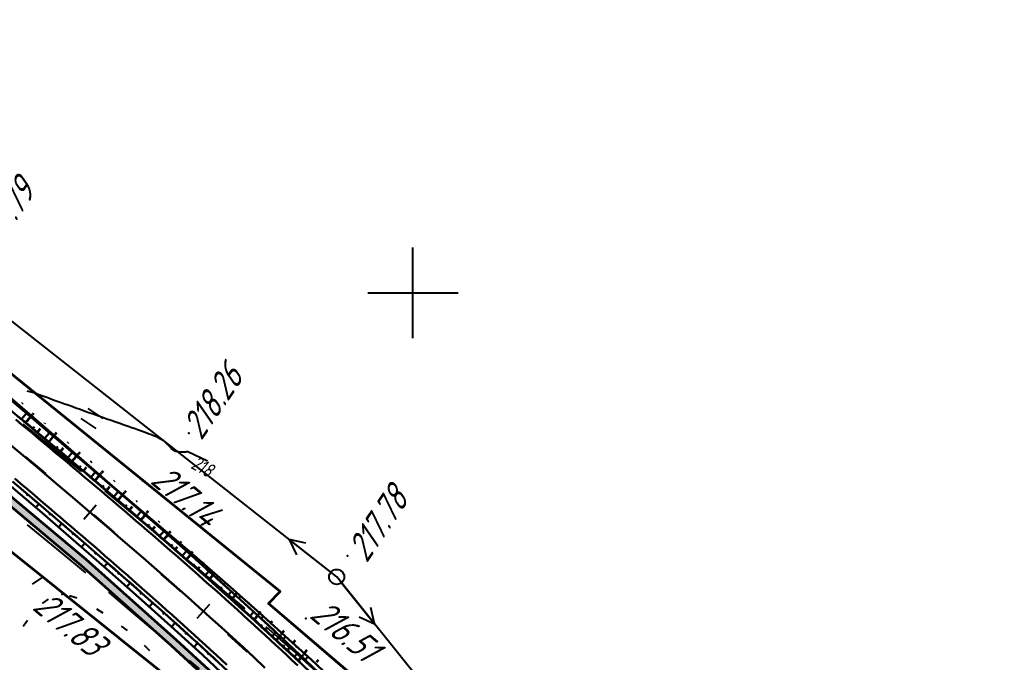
# Model space of a CAD drawing. Header units: millimetres. Extents: x -698 to 8131, y -704 to 4503.
# Drawn here: x 5253.7 to 5383.1, y 3611.8 to 3697.1 of the extents above; entities that cross this region are included whole.
import ezdxf

# ---------------------------------------------------------------- set-up
doc = ezdxf.new("R2010")
doc.units = ezdxf.units.MM
doc.linetypes.add('CONTI', pattern=[0])
doc.linetypes.add('STROT', pattern=[1.7, 0.5, -1.2])
for name, color, linetype, lineweight in [('10', 1, 'Continuous', 35), ('КОПИЯ_ОСЬ_13_ОТКОСЫ', 7, 'Continuous', 30), ('КОПИЯ_ОСЬ_ГРАНИЦЫ_ПОЛОС', 7, 'Continuous', 30), ('ОСЬ_ВЕРХ_ПОКРЫТИЯ_ГРАНИЦЫ_ПОЛОС', 7, 'Continuous', 30), ('ОСЬ_ВЕРХ_ПОКРЫТИЯ_ОСЬ', 1, 'Continuous', 30), ('Ось_примыкания', 1, 'Continuous', 35), ('Тротуар', 40, 'Continuous', 35)]:
    doc.layers.add(name, color=color, linetype=linetype, lineweight=lineweight)
for name, color, linetype in [('GOR_BDEFAULT', 212, 'CONTI'), ('PI_OTDEFAULT', 172, 'CONTI'), ('PI_TTDEFAULT', 5, 'CONTI'), ('SETKR', 2, 'CONTI'), ('SIT_LDEFAULT', 7, 'CONTI'), ('USLZNDEFAULT', 7, 'CONTI'), ('ZAPSKDEFAULT', 7, 'CONTI'), ('ОСЬ_ВЕРХ_ПОКРЫТИЯ_ОТКОСЫ', 7, 'Continuous'), ('ОСЬ_ВЕРХ_ПОКРЫТИЯ_ПИКЕТЫ', 1, 'Continuous'), ('разметка', 7, 'Continuous')]:
    doc.layers.add(name, color=color, linetype=linetype)
doc.styles.add('eskd', font='isocpeui.ttf', dxfattribs={"width": 1.2})
doc.styles.add('SHRFT', font='isocpeui.ttf', dxfattribs={"width": 3.5})

# ---------------------------------------------------------------- blocks, each defined once
blk = doc.blocks.new('BL_333')
at = {"color": 0}
for p, q in [((0, -6), (0, 6)), ((-6, 0), (6, 0))]:
    blk.add_line(p, q, dxfattribs=at)
blk = doc.blocks.new('BL_2011')
at = {"color": 0}
for p, q in [((0, 0), (0, 2.4)), ((1.6, 0), (1.6, 2.4))]:
    blk.add_line(p, q, dxfattribs=at)
blk = doc.blocks.new('BL_20')
at = {"color": 0}
blk.add_circle((0, 0), 1, dxfattribs=at)
blk = doc.blocks.new('*U49')
at = {"layer": 'КОПИЯ_ОСЬ_13_ОТКОСЫ'}
for points in [[(881.22, 1039.41), (886.29, 1035.07), (889.91, 1031.96), (896.41, 1026.32), (902.25, 1021.38), (906.62, 1017.64), (911.68, 1013.22), (916, 1009.41), (920.29, 1005.55), (922.77, 1003.27), (925.24, 1000.98)], [(877.8, 1042.03), (885.46, 1035.57), (889.1, 1032.48), (896.37, 1026.27), (902.15, 1021.26), (906.46, 1017.46), (910.74, 1013.62), (912.88, 1011.69), (917.13, 1007.8), (921.34, 1003.86), (923.78, 1001.54)], [(884.65, 1036.47), (884.61, 1036.42)], [(886.17, 1035.17), (886.07, 1035.05)], [(887.69, 1033.87), (887.65, 1033.83)], [(889.2, 1032.56), (889.12, 1032.47)], [(890.72, 1031.26), (890.69, 1031.22)], [(892.23, 1029.95), (892.16, 1029.87)], [(893.74, 1028.63), (893.72, 1028.61)], [(895.25, 1027.32), (895.2, 1027.27)], [(896.76, 1026.02), (896.75, 1026)], [(898.29, 1024.73), (898.23, 1024.66)], [(899.82, 1023.44), (899.8, 1023.41)], [(901.35, 1022.15), (901.25, 1022.03)], [(902.87, 1020.85), (902.84, 1020.81)], [(904.39, 1019.55), (904.26, 1019.4)], [(905.91, 1018.25), (905.86, 1018.2)], [(907.42, 1016.94), (907.25, 1016.75)], [(908.92, 1015.62), (908.87, 1015.56)], [(910.43, 1014.31), (910.23, 1014.08)], [(911.94, 1012.99), (911.87, 1012.91)], [(913.44, 1011.67), (913.2, 1011.4)], [(914.94, 1010.35), (914.86, 1010.26)], [(916.43, 1009.02), (916.15, 1008.7)], [(917.92, 1007.68), (917.83, 1007.57)], [(919.41, 1006.34), (919.08, 1005.98)], [(920.89, 1005), (920.78, 1004.88)], [(922.36, 1003.65), (921.99, 1003.25)]]:
    blk.add_lwpolyline(points, dxfattribs=at)

msp = doc.modelspace()

# ---------------------------------------------------------------- hatches: boundary and pattern name
at = {"layer": 'Тротуар', "lineweight": 30, "ltscale": 7}
msp.add_hatch(color=256, dxfattribs=at).paths.add_polyline_path([(5466.6, 3369.44), (5464.2, 3371.97), (5457, 3375.47), (5449.97, 3379.12), (5446.48, 3381.11), (5443.16, 3383.22), (5436.71, 3388.14), (5431.07, 3393.81), (5426.05, 3400.02), (5421.51, 3406.48), (5419.22, 3409.91), (5412.94, 3420.13), (5406.73, 3430.4), (5401.56, 3438.96), (5392.41, 3454.46), (5384.13, 3468.14), (5376.81, 3480.08), (5372.69, 3483.7), (5367.05, 3489.86), (5364.43, 3494.12), (5362.55, 3498.79), (5362.16, 3499.75), (5361.3, 3501.96), (5360.24, 3505.54), (5359.9, 3506.51), (5359.56, 3507.49), (5353.52, 3517.41), (5346.1, 3529.28), (5337.36, 3542.68), (5330.6, 3552.6), (5323.51, 3562.28), (5314.69, 3573.38), (5305.76, 3583.75), (5294.79, 3595.52), (5284.15, 3605.97), (5274.52, 3614.8), (5262.52, 3625.47), (5250.26, 3635.75), (5228.64, 3653.55), (5213.48, 3666.21), (5198.55, 3679.53), (5195.16, 3682.07), (5188.61, 3686.68), (5181.73, 3690.74), (5174.55, 3693.98), (5166.76, 3696.05), (5158.67, 3697.1), (5150.77, 3696.7), (5142.93, 3694.89), (5135.76, 3691.8), (5128.89, 3687.53), (5119.68, 3680.12), (5110.52, 3672.03), (5107.65, 3669.25), (5096.33, 3657.93), (5094.63, 3656.23), (5093.91, 3655.54), (5087.83, 3649.47), (5076.61, 3638.07), (5063.96, 3625.25), (5056.91, 3618.16), (5049.81, 3611.12), (5042.67, 3604.12), (5034.1, 3595.72), (5025.46, 3587.25), (5012.29, 3575.13), (5004.83, 3568.46), (5000.38, 3564.54), (4992.57, 3558.19), (4986.36, 3553.14), (4976.97, 3545.67), (4967.37, 3538.47), (4960.95, 3533.7), (4956.14, 3530.26), (4951.27, 3526.83), (4944.56, 3522.24), (4941.88, 3520.46), (4934.85, 3515.75), (4934.02, 3515.2), (4921.2, 3506.6), (4903.6, 3496.55), (4897.66, 3493.45), (4891.6, 3490.6), (4873.24, 3481.85), (4861.14, 3475.78), (4851.02, 3470.05), (4850.32, 3469.62), (4844.04, 3464.75), (4838.09, 3459.35), (4832.47, 3453.61), (4827.24, 3447.37), (4822.54, 3440.51), (4818.9, 3433.93), (4815.52, 3426.46), (4812.44, 3418.67), (4810.03, 3411.16), (4807.18, 3399.96), (4804.77, 3388.2), (4802.68, 3365.27), (4803.82, 3364.88), (4805.75, 3388.01), (4808.15, 3399.73), (4811.12, 3411.3), (4813.57, 3418.85), (4816.51, 3426.23), (4819.78, 3433.45), (4823.59, 3440.31), (4828.12, 3446.88), (4833.21, 3452.94), (4838.77, 3458.62), (4844.64, 3463.95), (4850.89, 3468.79), (4851.61, 3469.24), (4861.61, 3474.9), (4873.59, 3481.02), (4892.03, 3489.67), (4898.14, 3492.52), (4904.07, 3495.66), (4921.66, 3505.71), (4942.43, 3519.63), (4945.11, 3521.41), (4951.74, 3525.93), (4956.65, 3529.4), (4961.5, 3532.94), (4967.97, 3537.66), (4977.55, 3544.92), (4986.99, 3552.36), (4993.2, 3557.41), (5001.02, 3563.78), (5005.49, 3567.72), (5012.96, 3574.39), (5026.15, 3586.52), (5034.8, 3595), (5043.37, 3603.4), (5050.51, 3610.41), (5057.62, 3617.45), (5064.67, 3624.55), (5077.32, 3637.36), (5088.54, 3648.76), (5097.04, 3657.23), (5108.35, 3668.53), (5111.2, 3671.3), (5120.32, 3679.36), (5129.47, 3686.72), (5136.23, 3690.91), (5143.25, 3693.93), (5150.91, 3695.71), (5158.63, 3696.09), (5166.57, 3695.06), (5174.22, 3693.04), (5181.27, 3689.85), (5188.08, 3685.83), (5194.57, 3681.26), (5197.92, 3678.75), (5212.83, 3665.46), (5228, 3652.78), (5249.62, 3634.98), (5261.86, 3624.72), (5273.85, 3614.05), (5283.42, 3605.25), (5294.04, 3594.85), (5304.93, 3583.18), (5313.92, 3572.75), (5322.72, 3561.68), (5329.78, 3552.02), (5336.52, 3542.13), (5345.25, 3528.74), (5352.67, 3516.88), (5358.55, 3507.34), (5360.41, 3501.54), (5363.53, 3493.67), (5366.24, 3489.26), (5371.99, 3482.98), (5375.96, 3479.54), (5383.27, 3467.63), (5391.55, 3453.95), (5400.71, 3438.45), (5405.88, 3429.88), (5412.11, 3419.62), (5418.38, 3409.37), (5420.61, 3406.01), (5425.24, 3399.43), (5430.32, 3393.15), (5436.05, 3387.39), (5442.49, 3382.47), (5445.97, 3380.25), (5449.49, 3378.24), (5456.56, 3374.58), (5463.6, 3371.15), (5466.01, 3368.6), (5468.31, 3367.58), (5468.71, 3368.5)])

# ---------------------------------------------------------------- linework, layer by layer
at = {"layer": '10'}
for p, q in [((5288.32, 3621.2), (5196.43, 3695.61)), ((5237.45, 3638.63), (5294.37, 3593.13)), ((5237.45, 3638.63), (5294.37, 3593.13)), ((5286.75, 3619.6), (5288.32, 3621.2)), ((5320.5, 3590.82), (5286.75, 3619.6))]:
    msp.add_line(p, q, dxfattribs=at)
msp.add_lwpolyline([(5710.16, 3297.72), (5663.99, 3297.17), (5633.32, 3307.22), (5531.18, 3365.1), (5455.72, 3393.39), (5444.07, 3403.46), (5401.54, 3460.38), (5376.03, 3506.57), (5328.47, 3581.95), (5320.5, 3590.82), (5286.75, 3619.6), (5288.32, 3621.2), (5196.43, 3695.61)], dxfattribs=at)
at = {"layer": 'GOR_BDEFAULT', "color": 212, "elevation": 218, "flags": 128}
for points in [[(5278.67, 3638.51), (5276.09, 3639.72), (5275.99, 3639.72), (5275.88, 3639.72), (5275.77, 3639.71), (5275.65, 3639.71), (5275.53, 3639.7), (5275.41, 3639.69), (5275.28, 3639.69), (5275.16, 3639.69), (5275.03, 3639.69), (5274.91, 3639.7), (5274.79, 3639.72), (5274.67, 3639.73), (5274.55, 3639.76), (5274.44, 3639.8), (5274.34, 3639.84), (5274.24, 3639.89), (5274.15, 3639.95), (5274.06, 3640.02), (5273.97, 3640.1), (5273.89, 3640.18), (5273.8, 3640.27), (5273.72, 3640.36), (5273.63, 3640.46), (5273.54, 3640.56), (5273.45, 3640.66), (5273.35, 3640.77), (5273.24, 3640.87), (5273.13, 3640.98), (5273, 3641.08), (5272.87, 3641.18), (5272.72, 3641.28), (5272.56, 3641.38), (5272.39, 3641.48), (5272.2, 3641.58), (5271.99, 3641.67), (5271.76, 3641.77), (5271.52, 3641.88), (5271.25, 3641.99), (5270.96, 3642.1), (5270.64, 3642.22), (5270.3, 3642.34), (5269.93, 3642.47), (5269.53, 3642.62), (5269.1, 3642.77), (5268.64, 3642.93), (5268.14, 3643.1), (5267.62, 3643.29), (5267.07, 3643.48), (5266.51, 3643.68), (5265.92, 3643.88), (5265.33, 3644.09), (5264.73, 3644.3), (5264.13, 3644.51), (5263.52, 3644.72), (5262.93, 3644.93), (5262.34, 3645.14), (5261.77, 3645.34), (5261.22, 3645.54), (5260.69, 3645.73), (5260.19, 3645.91), (5259.72, 3646.07), (5259.28, 3646.23), (5258.87, 3646.38), (5258.49, 3646.52), (5258.13, 3646.65), (5257.8, 3646.77), (5257.5, 3646.88), (5257.22, 3646.98), (5256.96, 3647.08), (5256.72, 3647.17), (5256.5, 3647.25), (5256.3, 3647.32), (5256.12, 3647.39), (5255.95, 3647.45), (5255.8, 3647.5), (5254.74, 3647.8)], [(5255.47, 3622.2), (5256.71, 3623.04)]]:
    msp.add_lwpolyline(points, dxfattribs=at)
at = {"layer": 'PI_TTDEFAULT', "color": 5}
for p in [(5276.21, 3642.22, 218.26), (5270.12, 3635.89, 217.14), (5297.25, 3625.96, 217.78), (5259.41, 3620.87, 217.83), (5291.72, 3617.62, 216.51)]:
    msp.add_point(p, dxfattribs=at)
at = {"layer": 'SIT_LDEFAULT', "color": 7}
for p, q in [((5295.82, 3623.14), (5223.51, 3680.02)), ((5258.59, 3639.89), (5254.24, 3643.42)), ((5261.99, 3637.11), (5258.59, 3639.89)), ((5267.18, 3632.84), (5265.09, 3634.57)), ((5270.39, 3630.16), (5267.18, 3632.84)), ((5254.76, 3630.03), (5257.39, 3627.88)), ((5272.77, 3628.16), (5270.39, 3630.16)), ((5295.03, 3623.76), (5289.53, 3628.09)), ((5289.53, 3628.09), (5290.49, 3626.06)), ((5291.72, 3627.64), (5289.53, 3628.09)), ((5257.39, 3627.88), (5261.16, 3624.77)), ((5277.29, 3624.35), (5275.82, 3625.59)), ((5261.16, 3624.77), (5262.48, 3623.67)), ((5280.64, 3621.5), (5277.29, 3624.35)), ((5319.95, 3593.12), (5295.82, 3623.14)), ((5296.45, 3622.36), (5300.83, 3616.9)), ((5261.09, 3620.43), (5260.39, 3620.61)), ((5261.34, 3620.3), (5261.09, 3620.43)), ((5265.54, 3621.1), (5267.73, 3619.25)), ((5283.44, 3619.11), (5280.64, 3621.49)), ((5256.81, 3619.68), (5256.76, 3619.62)), ((5257.56, 3620.2), (5256.81, 3619.68)), ((5267.73, 3619.26), (5271.18, 3616.34)), ((5300.83, 3616.9), (5300.36, 3619.09)), ((5264.82, 3618.34), (5263.98, 3618.88)), ((5298.8, 3617.84), (5300.83, 3616.9)), ((5254.36, 3616.76), (5254.21, 3616.55)), ((5254.8, 3617.35), (5254.36, 3616.76)), ((5268.06, 3616.02), (5267.26, 3616.62)), ((5271.18, 3616.34), (5273.18, 3614.65)), ((5288.37, 3614.85), (5286.47, 3616.5)), ((5271.02, 3613.32), (5270.33, 3614.04)), ((5290.03, 3613.38), (5288.37, 3614.85)), ((5291.68, 3611.89), (5290.03, 3613.38)), ((5276.23, 3612.07), (5277.56, 3610.95)), ((5293.31, 3610.38), (5291.68, 3611.89))]:
    msp.add_line(p, q, dxfattribs=at)
at = {"layer": 'КОПИЯ_ОСЬ_13_ОТКОСЫ'}
for points in [[(5246.73, 3650.09), (5254.44, 3643.68), (5258.1, 3640.63), (5265.4, 3634.48), (5271.21, 3629.51), (5275.55, 3625.74), (5279.86, 3621.94), (5282.71, 3619.38), (5285.55, 3616.8), (5289.77, 3612.89), (5292.22, 3610.59)], [(5247.44, 3650.94), (5255.1, 3644.48), (5258.75, 3641.4), (5266.01, 3635.19), (5271.79, 3630.17), (5276.1, 3626.37), (5280.39, 3622.53), (5282.52, 3620.6), (5286.78, 3616.72), (5290.99, 3612.78), (5293.42, 3610.46)], [(5253.99, 3644.05), (5254.66, 3644.85)], [(5255.53, 3642.77), (5255.75, 3643.04)], [(5257.07, 3641.49), (5257.72, 3642.27)], [(5258.6, 3640.2), (5258.82, 3640.46)], [(5260.13, 3638.92), (5260.76, 3639.67)], [(5250.22, 3637.18), (5253.84, 3634.1), (5256.73, 3631.63), (5258.89, 3629.77), (5265.33, 3624.17), (5269.59, 3620.41), (5273.81, 3616.61), (5278, 3612.79), (5282.14, 3608.92)], [(5261.66, 3637.63), (5261.87, 3637.88)], [(5263.19, 3636.34), (5263.81, 3637.07)], [(5252.8, 3635.81), (5255.7, 3633.35), (5262.91, 3627.17), (5267.91, 3622.81), (5272.17, 3619.04), (5274.99, 3616.51), (5277.79, 3613.97), (5281.96, 3610.11)], [(5264.72, 3635.05), (5264.92, 3635.29)], [(5266.24, 3633.76), (5266.85, 3634.46)], [(5254.79, 3634.12), (5254.65, 3633.96)], [(5256.31, 3632.82), (5255.9, 3632.34)], [(5267.76, 3632.46), (5267.96, 3632.69)], [(5257.83, 3631.52), (5257.69, 3631.36)], [(5269.28, 3631.16), (5269.87, 3631.84)], [(5259.35, 3630.22), (5258.93, 3629.73)], [(5270.8, 3629.86), (5271, 3630.08)], [(5260.87, 3628.92), (5260.73, 3628.76)], [(5272.32, 3628.55), (5272.89, 3629.21)], [(5262.39, 3627.62), (5261.95, 3627.11)], [(5273.83, 3627.24), (5274.02, 3627.46)], [(5263.9, 3626.31), (5263.75, 3626.14)], [(5275.34, 3625.93), (5275.89, 3626.56)], [(5265.41, 3624.99), (5264.96, 3624.49)], [(5276.84, 3624.6), (5277.02, 3624.81)], [(5266.91, 3623.68), (5266.77, 3623.51)], [(5278.34, 3623.28), (5278.87, 3623.89)], [(5268.42, 3622.36), (5267.96, 3621.84)], [(5279.84, 3621.96), (5280.02, 3622.16)], [(5269.92, 3621.04), (5269.76, 3620.86)], [(5281.33, 3620.62), (5281.85, 3621.21)], [(5271.41, 3619.71), (5270.95, 3619.19)], [(5282.81, 3619.29), (5282.99, 3619.48)], [(5272.91, 3618.38), (5272.75, 3618.21)], [(5284.3, 3617.94), (5284.81, 3618.51)], [(5274.4, 3617.05), (5273.92, 3616.52)], [(5285.77, 3616.59), (5285.95, 3616.78)], [(5275.88, 3615.71), (5275.72, 3615.53)], [(5287.24, 3615.24), (5287.76, 3615.8)], [(5277.36, 3614.36), (5276.87, 3613.82)], [(5288.71, 3613.88), (5288.88, 3614.07)], [(5278.83, 3613.01), (5278.67, 3612.83)], [(5290.18, 3612.52), (5290.68, 3613.06)]]:
    msp.add_lwpolyline(points, dxfattribs=at)
at = {"layer": 'КОПИЯ_ОСЬ_ГРАНИЦЫ_ПОЛОС'}
msp.add_lwpolyline([(5290.66, 3611.38), (5289.93, 3612.06), (5289.21, 3612.74), (5288.48, 3613.42), (5287.75, 3614.1), (5287.02, 3614.77), (5286.29, 3615.45), (5285.55, 3616.12), (5284.82, 3616.79), (5284.08, 3617.46), (5283.35, 3618.13), (5282.61, 3618.8), (5281.87, 3619.46), (5281.13, 3620.13), (5280.39, 3620.79), (5279.65, 3621.45), (5278.91, 3622.11), (5278.16, 3622.77), (5277.42, 3623.43), (5276.67, 3624.09), (5275.93, 3624.74), (5275.18, 3625.4), (5274.43, 3626.05), (5273.68, 3626.71), (5272.93, 3627.36), (5272.18, 3628.01), (5271.43, 3628.66), (5270.68, 3629.31), (5269.93, 3629.95), (5269.17, 3630.6), (5268.42, 3631.25), (5267.67, 3631.89), (5266.91, 3632.53), (5266.16, 3633.18), (5265.4, 3633.82), (5264.65, 3634.46), (5263.89, 3635.1), (5263.13, 3635.74), (5262.37, 3636.38), (5261.62, 3637.02), (5260.86, 3637.66), (5260.1, 3638.3), (5259.34, 3638.93), (5258.58, 3639.57), (5257.82, 3640.21), (5257.06, 3640.84), (5256.3, 3641.48), (5255.54, 3642.11), (5254.78, 3642.75), (5254.02, 3643.38), (5253.26, 3644.01)], dxfattribs=at)
at = {"layer": 'ОСЬ_ВЕРХ_ПОКРЫТИЯ_ГРАНИЦЫ_ПОЛОС', "linetype": 'Continuous'}
for points in [[(5281.25, 3611.46), (5280.53, 3612.13), (5279.81, 3612.79), (5279.09, 3613.46), (5278.36, 3614.12), (5277.63, 3614.79), (5276.91, 3615.45), (5276.18, 3616.11), (5275.45, 3616.77), (5274.72, 3617.43), (5273.99, 3618.09), (5273.25, 3618.74), (5272.52, 3619.4), (5271.78, 3620.06), (5271.05, 3620.71), (5270.31, 3621.36), (5269.57, 3622.01), (5268.83, 3622.67), (5268.09, 3623.32), (5267.35, 3623.97), (5266.61, 3624.61), (5265.87, 3625.26), (5265.12, 3625.91), (5264.38, 3626.56), (5263.63, 3627.2), (5262.89, 3627.85), (5262.14, 3628.49), (5261.4, 3629.13), (5260.65, 3629.78), (5259.9, 3630.42), (5259.15, 3631.06), (5258.4, 3631.7), (5257.65, 3632.34), (5256.9, 3632.98), (5256.15, 3633.62), (5255.4, 3634.26), (5254.64, 3634.9), (5253.89, 3635.54), (5253.14, 3636.18)], [(5253.57, 3635.16), (5254.32, 3634.52), (5255.07, 3633.88), (5255.82, 3633.24), (5256.58, 3632.6), (5257.33, 3631.96), (5258.08, 3631.32), (5258.82, 3630.68), (5259.57, 3630.04), (5260.32, 3629.4), (5261.07, 3628.75), (5261.82, 3628.11), (5262.56, 3627.47), (5263.31, 3626.82), (5264.05, 3626.18), (5264.8, 3625.53), (5265.54, 3624.88), (5266.28, 3624.24), (5267.02, 3623.59), (5267.76, 3622.94), (5268.5, 3622.29), (5269.24, 3621.64), (5269.98, 3620.99), (5270.72, 3620.34), (5271.45, 3619.68), (5272.19, 3619.03), (5272.92, 3618.37), (5273.65, 3617.72), (5274.38, 3617.06), (5275.11, 3616.4), (5275.84, 3615.74), (5276.57, 3615.08), (5277.3, 3614.42), (5278.02, 3613.76), (5278.75, 3613.09), (5279.47, 3612.43), (5280.19, 3611.76)]]:
    msp.add_lwpolyline(points, dxfattribs=at)
at = {"layer": 'ОСЬ_ВЕРХ_ПОКРЫТИЯ_ОСЬ'}
msp.add_lwpolyline([(5252.06, 3641.06), (5255.85, 3637.88), (5258.87, 3635.33), (5261.13, 3633.41), (5263.39, 3631.48), (5265.64, 3629.55), (5267.14, 3628.26), (5268.64, 3626.97), (5270.13, 3625.67), (5271.62, 3624.37), (5273.11, 3623.06), (5274.59, 3621.75), (5276.07, 3620.44), (5277.54, 3619.12), (5279.01, 3617.8), (5280.48, 3616.47), (5281.94, 3615.14), (5283.4, 3613.8), (5284.85, 3612.45), (5286.29, 3611.1)], dxfattribs=at)
at = {"layer": 'ОСЬ_ВЕРХ_ПОКРЫТИЯ_ОТКОСЫ'}
msp.add_lwpolyline([(5251.47, 3646.14), (5254.44, 3643.68), (5258.1, 3640.63), (5265.4, 3634.48), (5271.21, 3629.51), (5275.55, 3625.74), (5279.86, 3621.94), (5282.71, 3619.38), (5285.55, 3616.8), (5289.77, 3612.89), (5292.22, 3610.59)], dxfattribs=at)
at = {"layer": 'ОСЬ_ВЕРХ_ПОКРЫТИЯ_ПИКЕТЫ'}
for p, q in [((5262.26, 3630.8), (5263.89, 3632.7)), ((5277.3, 3617.66), (5278.97, 3619.52))]:
    msp.add_line(p, q, dxfattribs=at)
at = {"layer": 'Ось_примыкания', "color": 0}
for p, q in [((5254.13, 3646.21), (5254.05, 3646.11)), ((5255.61, 3644.86), (5255.45, 3644.68)), ((5254.55, 3643.59), (5255.45, 3644.67)), ((5257.12, 3643.55), (5257.04, 3643.46)), ((5256.08, 3642.31), (5256.52, 3642.83)), ((5258.65, 3642.26), (5258.48, 3642.06)), ((5257.62, 3641.02), (5258.48, 3642.06)), ((5260.19, 3640.98), (5260.1, 3640.87)), ((5259.15, 3639.74), (5259.58, 3640.25)), ((5261.73, 3639.71), (5261.55, 3639.49)), ((5260.68, 3638.45), (5261.55, 3639.48)), ((5263.27, 3638.44), (5263.18, 3638.33)), ((5262.21, 3637.16), (5262.65, 3637.69)), ((5264.82, 3637.17), (5264.63, 3636.94)), ((5263.74, 3635.87), (5264.64, 3636.94)), ((5266.36, 3635.9), (5266.27, 3635.78)), ((5265.27, 3634.59), (5265.72, 3635.12)), ((5267.85, 3634.56), (5267.65, 3634.34)), ((5266.79, 3633.29), (5267.67, 3634.32)), ((5269.33, 3633.21), (5269.23, 3633.1)), ((5268.31, 3631.99), (5268.73, 3632.48)), ((5270.81, 3631.87), (5270.6, 3631.64)), ((5269.83, 3630.69), (5270.63, 3631.62)), ((5271.35, 3629.39), (5271.73, 3629.83)), ((5272.29, 3630.52), (5272.18, 3630.41)), ((5272.86, 3628.08), (5273.58, 3628.91)), ((5273.76, 3629.16), (5273.55, 3628.94)), ((5274.37, 3626.76), (5274.71, 3627.15)), ((5275.23, 3627.81), (5275.12, 3627.69)), ((5275.88, 3625.45), (5276.52, 3626.18)), ((5276.69, 3626.45), (5276.48, 3626.22)), ((5277.38, 3624.13), (5277.68, 3624.47)), ((5278.15, 3625.08), (5278.04, 3624.96)), ((5278.88, 3622.8), (5279.43, 3623.43)), ((5279.61, 3623.71), (5279.39, 3623.48)), ((5280.37, 3621.48), (5280.63, 3621.77)), ((5281.06, 3622.34), (5280.96, 3622.22)), ((5281.86, 3620.14), (5282.4, 3620.74)), ((5282.6, 3621.06), (5282.37, 3620.77)), ((5283.35, 3618.8), (5283.63, 3619.12)), ((5284.16, 3619.8), (5284.02, 3619.63)), ((5284.83, 3617.46), (5285.43, 3618.12)), ((5285.71, 3618.54), (5285.4, 3618.15)), ((5286.3, 3616.11), (5286.62, 3616.45)), ((5287.25, 3617.26), (5287.07, 3617.05)), ((5287.77, 3614.75), (5288.44, 3615.47)), ((5288.79, 3615.99), (5288.39, 3615.51)), ((5289.24, 3613.39), (5289.59, 3613.77)), ((5290.33, 3614.71), (5290.11, 3614.45)), ((5290.7, 3612.02), (5291.43, 3612.8)), ((5291.86, 3613.42), (5291.37, 3612.85)), ((5293.38, 3612.13), (5293.12, 3611.82))]:
    msp.add_line(p, q, dxfattribs=at)
at = {"layer": 'Ось_примыкания', "linetype": 'Continuous'}
msp.add_lwpolyline([(5291, 3611.74), (5290.27, 3612.43), (5289.55, 3613.11), (5288.82, 3613.79), (5288.09, 3614.46), (5287.36, 3615.14), (5286.62, 3615.82), (5285.89, 3616.49), (5285.16, 3617.16), (5284.42, 3617.83), (5283.68, 3618.5), (5282.94, 3619.17), (5282.2, 3619.84), (5281.46, 3620.5), (5280.72, 3621.16), (5279.98, 3621.83), (5279.24, 3622.49), (5278.49, 3623.15), (5277.75, 3623.81), (5277, 3624.46), (5276.26, 3625.12), (5275.51, 3625.78), (5274.76, 3626.43), (5274.01, 3627.08), (5273.26, 3627.73), (5272.51, 3628.39), (5271.76, 3629.04), (5271.01, 3629.68), (5270.25, 3630.33), (5269.5, 3630.98), (5268.75, 3631.63), (5267.99, 3632.27), (5267.24, 3632.91), (5266.48, 3633.56), (5265.73, 3634.2), (5264.97, 3634.84), (5264.21, 3635.48), (5263.45, 3636.12), (5262.7, 3636.76), (5261.94, 3637.4), (5261.18, 3638.04), (5260.42, 3638.68), (5259.66, 3639.32), (5258.9, 3639.95), (5258.14, 3640.59), (5257.38, 3641.23), (5256.62, 3641.86), (5255.86, 3642.5), (5255.1, 3643.13), (5254.34, 3643.76), (5253.58, 3644.4)], dxfattribs=at)
at = {"layer": 'разметка', "linetype": 'STROT', "lineweight": 30, "ltscale": 7}
msp.add_lwpolyline([(5241.78, 3649.66), (5244.48, 3647.41, -0.019044), (5292.64, 3605.05, -0.037792), (5324.91, 3568.85, -0.624777), (5324.91, 3568.85, -0.007953)], format="xyb", dxfattribs=at)
at = {"layer": 'Тротуар', "linetype": 'Continuous'}
for points in [[(5250.26, 3635.75), (5262.52, 3625.48), (5274.52, 3614.8), (5284.15, 3605.97), (5294.76, 3595.55), (5305.67, 3583.85), (5314.69, 3573.38), (5323.51, 3562.28), (5330.6, 3552.6), (5337.36, 3542.68), (5346.1, 3529.28), (5353.52, 3517.41), (5359.56, 3507.49)], [(5249.62, 3634.98), (5261.86, 3624.72), (5273.85, 3614.05), (5283.42, 3605.25), (5294.04, 3594.85), (5304.93, 3583.18), (5313.92, 3572.75), (5322.72, 3561.68), (5329.78, 3552.02), (5336.52, 3542.13), (5345.25, 3528.74), (5352.67, 3516.88), (5358.55, 3507.34)]]:
    msp.add_lwpolyline(points, dxfattribs=at)

# ---------------------------------------------------------------- block references
at = {"layer": 'SETKR', "color": 82}
msp.add_blockref('BL_333', (5305.93, 3660.83), dxfattribs=at)
at = {"layer": 'USLZNDEFAULT', "color": 7, "rotation": 56}
msp.add_blockref('BL_20', (5295.82, 3623.14), dxfattribs=at)
at = {"layer": 'ZAPSKDEFAULT', "color": 7, "rotation": 56}
msp.add_blockref('BL_2011', (5263.93, 3642.83), dxfattribs=at)
at = {"layer": 'КОПИЯ_ОСЬ_13_ОТКОСЫ'}
msp.add_blockref('*U49', (4369.64, 2608.91), dxfattribs=at)

# ---------------------------------------------------------------- texts
at = {"layer": 'GOR_BDEFAULT', "color": 212, "style": 'SHRFT', "width": 0.75}
msp.add_text('218', height=1.914, rotation=330.2263, dxfattribs=at).set_placement((5276.35, 3637.64, 218))
at = {"layer": 'PI_OTDEFAULT', "color": 172, "style": 'eskd', "oblique": 10, "width": 0.8}
for s, rotation, p in [('219.79', 56, (5250.23, 3665.72)), ('218.26', 56, (5277.85, 3641.11)), ('217.14', 320, (5270.93, 3635.69)), ('217.78', 56, (5299.78, 3624.87)), ('217.83', 320, (5255.29, 3618.93)), ('216.51', 320, (5292.06, 3617.85))]:
    msp.add_text(s, height=3.5, rotation=rotation, dxfattribs=at).set_placement(p)

doc.saveas('drawing.dxf')
